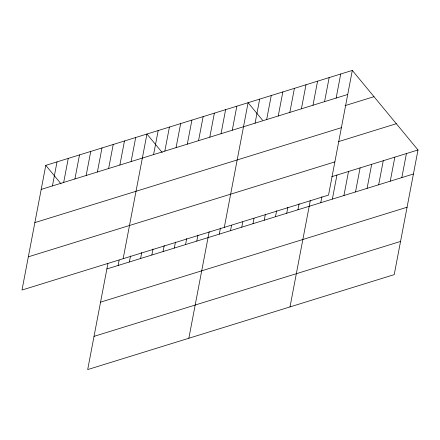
<?xml version="1.0" encoding="UTF-8"?>
<svg xmlns="http://www.w3.org/2000/svg" width="440" height="440" viewBox="0 0 440 440"><rect width="100%" height="100%" fill="white"/><g stroke="black" fill="none" stroke-linecap="round" stroke-linejoin="round"><path stroke-width="0.66" d="M45.782 165.363L22 290.032L328.532 195.096L352.314 70.422L45.782 165.363L61.083 183.893M52.437 185.928L57.024 161.882M63.674 182.446L68.261 158.4M74.916 178.965L79.503 154.919M86.152 175.483L90.739 151.437M97.394 172.002L101.981 147.956M108.63 168.52L113.218 144.474M119.873 165.038L124.46 140.993M107.905 263.604L87.687 369.578L394.218 274.637L418 149.969L352.314 70.422M131.109 161.557L135.696 137.517M118.124 265.469L119.141 260.123M123.156 258.704L146.938 134.035L162.239 152.559M129.36 261.987L130.51 255.976M153.588 154.6L158.174 130.554M140.602 258.506L141.746 252.494M164.83 151.118L169.416 127.072M151.839 255.024L152.988 249.013M176.066 147.637L180.653 123.591M163.081 251.543L164.225 245.531M187.308 144.155L191.895 120.109M174.323 248.061L175.466 242.049M198.55 140.674L203.137 116.628M185.559 244.585L186.709 238.573M209.787 137.192L214.374 113.146M196.801 241.104L197.945 235.092M221.029 133.711L225.615 109.665M188.843 338.245L209.187 231.611M232.265 130.229L236.852 106.183M219.28 234.141L220.424 228.129M224.312 227.376L248.094 102.701L262.543 120.203M230.516 230.659L231.539 225.313M255.085 123.162L259.672 99.116M241.758 227.178L242.776 221.832M266.668 119.576L271.255 95.53M252.995 223.696L254.018 218.35M278.245 115.99L282.832 91.944M264.237 220.215L265.381 214.203M289.823 112.404L294.409 88.358M275.473 216.733L276.623 210.722M301.406 108.818L305.993 84.772M286.715 213.252L287.859 207.24M312.983 105.232L317.57 81.186M297.952 209.77L299.101 203.759M324.566 101.646L329.153 77.6M289.999 306.916L310.338 200.277M336.144 98.054L340.731 74.014M320.771 202.703L321.921 196.691M332.354 199.117L336.941 175.071M343.932 195.531L348.519 171.485M355.514 191.945L360.102 167.899M367.092 188.359L371.679 164.312M378.675 184.773L383.262 160.727M390.252 181.187L394.84 157.141M401.836 177.601L406.423 153.555M41.195 189.409L347.727 94.468M345.037 105.639L373.989 96.674M34.859 222.613L341.391 127.677M338.421 141.653L396.325 123.717M28.336 256.828L334.862 161.887M331.793 176.666L418 149.969M106.882 268.95L413.413 174.009M100.551 302.159L407.077 207.218M94.023 336.369L400.554 241.434"/></g></svg>
